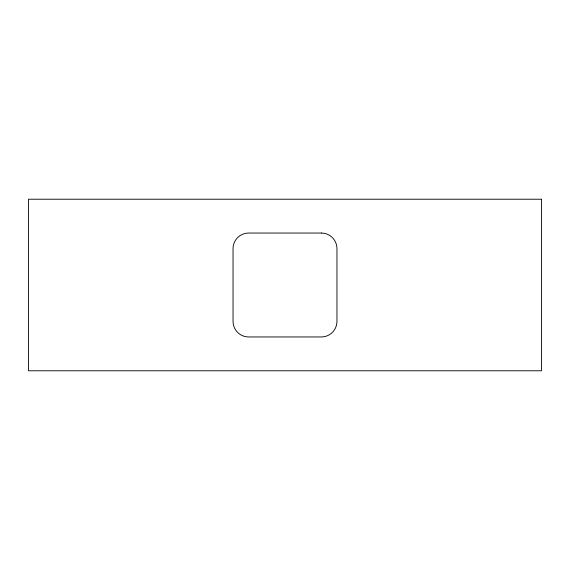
<?xml version="1.0" encoding="UTF-8"?>
<svg xmlns="http://www.w3.org/2000/svg" width="570" height="570" viewBox="0 0 570 570"><rect width="100%" height="100%" fill="white"/><g stroke="black" fill="none" stroke-linecap="round" stroke-linejoin="round"><path stroke-width="0.85" d="M541.5 199.222L28.5 199.222L28.5 370.778L541.5 370.778L541.5 199.222M321.366 233.044L248.634 233.044A15.589 15.589 0 0 0 233.044 248.634L233.044 321.366A15.589 15.589 0 0 0 248.634 336.956L321.366 336.956A15.589 15.589 0 0 0 336.956 321.366L336.956 248.634A15.589 15.589 0 0 0 321.366 233.044"/></g></svg>
